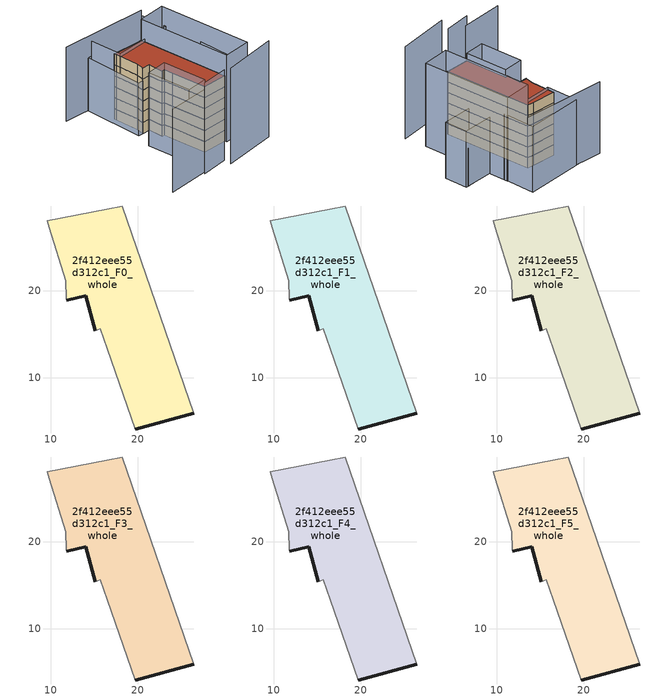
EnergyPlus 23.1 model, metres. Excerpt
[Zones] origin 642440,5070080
2f412eee55d312c1_F0_whole
 floor ground (EU_floor_Construction): 26.41,5.91 18.21,29.73 16.4,29.33 9.6,28.03 9.8,27.23 11.7,21.13 11.8,19.12 11.8,19.03 11.8,18.92 14,19.42 15.1,15.42 15.7,15.62 16.5,13.32 19.7,4.11 z0
 wall outside (EU_wall_Construction): 26.41,5.91 19.7,4.11 / 15.1,15.42 14,19.42 11.8,18.92 z0:3
 wall adiabatic (EU_wall_Construction): 19.7,4.11 16.5,13.32 15.7,15.62 15.1,15.42 / 11.8,18.92 11.8,19.03 11.8,19.12 11.7,21.13 9.8,27.23 9.6,28.03 16.4,29.33 18.21,29.73 26.41,5.91 z0:3
2f412eee55d312c1_F1_whole
 floor to 2f412eee55d312c1_F0_whole (EU_floor_Construction): 26.41,5.91 18.21,29.73 16.4,29.33 9.6,28.03 9.8,27.23 11.7,21.13 11.8,19.12 11.8,19.03 11.8,18.92 14,19.42 15.1,15.42 15.7,15.62 16.5,13.32 19.7,4.11 z3
 wall outside (EU_wall_Construction): 26.41,5.91 19.7,4.11 / 15.1,15.42 14,19.42 11.8,18.92 z3:6
 wall adiabatic (EU_wall_Construction): 19.7,4.11 16.5,13.32 15.7,15.62 15.1,15.42 / 11.8,18.92 11.8,19.03 11.8,19.12 11.7,21.13 9.8,27.23 9.6,28.03 16.4,29.33 18.21,29.73 26.41,5.91 z3:6
2f412eee55d312c1_F2_whole
 floor to 2f412eee55d312c1_F1_whole (EU_floor_Construction): 26.41,5.91 18.21,29.73 16.4,29.33 9.6,28.03 9.8,27.23 11.7,21.13 11.8,19.12 11.8,19.03 11.8,18.92 14,19.42 15.1,15.42 15.7,15.62 16.5,13.32 19.7,4.11 z6
 wall outside (EU_wall_Construction): 26.41,5.91 19.7,4.11 / 15.1,15.42 14,19.42 11.8,18.92 z6:9
 wall adiabatic (EU_wall_Construction): 19.7,4.11 16.5,13.32 15.7,15.62 15.1,15.42 / 11.8,18.92 11.8,19.03 11.8,19.12 11.7,21.13 9.8,27.23 9.6,28.03 16.4,29.33 18.21,29.73 26.41,5.91 z6:9
2f412eee55d312c1_F3_whole
 floor to 2f412eee55d312c1_F2_whole (EU_floor_Construction): 26.41,5.91 18.21,29.73 16.4,29.33 9.6,28.03 9.8,27.23 11.7,21.13 11.8,19.12 11.8,19.03 11.8,18.92 14,19.42 15.1,15.42 15.7,15.62 16.5,13.32 19.7,4.11 z9
 wall outside (EU_wall_Construction): 26.41,5.91 19.7,4.11 / 15.1,15.42 14,19.42 11.8,18.92 z9:12
 wall adiabatic (EU_wall_Construction): 19.7,4.11 16.5,13.32 15.7,15.62 15.1,15.42 / 11.8,18.92 11.8,19.03 11.8,19.12 11.7,21.13 9.8,27.23 9.6,28.03 16.4,29.33 18.21,29.73 26.41,5.91 z9:12
2f412eee55d312c1_F4_whole
 floor to 2f412eee55d312c1_F3_whole (EU_floor_Construction): 26.41,5.91 18.21,29.73 16.4,29.33 9.6,28.03 9.8,27.23 11.7,21.13 11.8,19.12 11.8,19.03 11.8,18.92 14,19.42 15.1,15.42 15.7,15.62 16.5,13.32 19.7,4.11 z12
 wall outside (EU_wall_Construction): 26.41,5.91 19.7,4.11 / 15.1,15.42 14,19.42 11.8,18.92 z12:15
 wall adiabatic (EU_wall_Construction): 19.7,4.11 16.5,13.32 15.7,15.62 15.1,15.42 / 11.8,18.92 11.8,19.03 11.8,19.12 11.7,21.13 9.8,27.23 9.6,28.03 16.4,29.33 18.21,29.73 26.41,5.91 z12:15
2f412eee55d312c1_F5_whole
 floor to 2f412eee55d312c1_F4_whole (EU_floor_Construction): 26.41,5.91 18.21,29.73 16.4,29.33 9.6,28.03 9.8,27.23 11.7,21.13 11.8,19.12 11.8,19.03 11.8,18.92 14,19.42 15.1,15.42 15.7,15.62 16.5,13.32 19.7,4.11 z15
 wall outside (EU_wall_Construction): 26.41,5.91 19.7,4.11 / 15.1,15.42 14,19.42 11.8,18.92 z15:18
 wall adiabatic (EU_wall_Construction): 19.7,4.11 16.5,13.32 15.7,15.62 15.1,15.42 / 11.8,18.92 11.8,19.03 11.8,19.12 11.7,21.13 9.8,27.23 9.6,28.03 16.4,29.33 18.21,29.73 26.41,5.91 z15:18
 roof outside (EU_roof_Construction): 18.21,29.73 26.41,5.91 19.7,4.11 16.5,13.32 15.7,15.62 15.1,15.42 14,19.42 11.8,18.92 11.8,19.03 11.8,19.12 11.7,21.13 9.8,27.23 9.6,28.03 16.4,29.33 z18
shading: 14.69,-3.99 21.69,-1.31 z0:24.9; 3.89,-6.99 15.41,-3.19 z0:22.7; 22.2,-3.49 36.16,2.19 z0:26.3; 15.7,15.63 19.7,4.11 / 19.7,4.11 14.19,2.2 / 14.19,2.2 10.19,13.72 / 10.19,13.72 15.7,15.63 z0:20; 26.58,5.4 18.21,29.73 / 18.21,29.73 25.45,32.23 / 25.45,32.23 33.83,7.89 / 33.83,7.89 26.58,5.4 z0:23.8; 27.31,26.83 35.65,29.42 / 35.65,29.42 37.62,23.12 / 37.62,23.12 29.27,20.52 / 29.27,20.52 27.31,26.83 z0:16; 10.6,18.61 6.49,34.48 / 6.49,34.48 8.13,34.9 / 8.13,34.9 12.24,19.04 / 12.24,19.04 10.6,18.61 z0:14.5; 32.76,7.57 29.21,21.02 z0:18.6; 7.44,34.82 23.06,39.78 / 23.06,39.78 25.81,31.13 / 25.81,31.13 10.19,26.17 / 10.19,26.17 7.44,34.82 z0:18.7; 35.02,29.23 27.17,26.65 z0:11.1; 23.28,37.94 -0.39,33.13 z0:20.4
[Building]
EU S2 Campaign: North Axis=0; Terrain=City; Solar Distribution=FullExterior
[Site:Location]
Lyon-Bron: Latitude=45.75; Longitude=5; Time Zone=1; Elevation=198
[SizingPeriod:WeatherFileDays]
AnnualSizingPeriod: Begin Month=1; Begin Day of Month=1; End Month=12; End Day of Month=31; Day of Week for Start Day=Monday; Use Weather File Daylight Saving Period=No; Use Weather File Rain and Snow Indicators=No
[MATERIAL]
EU_InternalMass_Material: Roughness=MediumRough; Thickness=0.1; Conductivity=1; Density=1800; Specific Heat=900; Thermal Absorptance=0.9; Solar Absorptance=0.7; Visible Absorptance=0.7
[MATERIAL:NOMASS] Roughness=MediumRough; Thermal Absorptance=0.9; Solar Absorptance=0.7; Visible Absorptance=0.7
Name | Thermal Resistance
EU_wall_NoMass | 1.1366
EU_roof_NoMass | 1.37278
EU_floor_NoMass | 1.85445
[CONSTRUCTION]
EU_wall_Construction: EU_wall_NoMass
EU_roof_Construction: EU_roof_NoMass
EU_floor_Construction: EU_floor_NoMass
EU_InternalMass_Construction: EU_InternalMass_Material
[ZONE] Type=1; Multiplier=1; Ceiling Height=autocalculate; Volume=591.861; Floor Area=autocalculate; Part of Total Floor Area=Yes
2f412eee55d312c1_F0_whole; 2f412eee55d312c1_F1_whole; 2f412eee55d312c1_F2_whole; 2f412eee55d312c1_F3_whole; 2f412eee55d312c1_F4_whole; 2f412eee55d312c1_F5_whole
[INTERNALMASS] Construction=EU_InternalMass_Construction; Surface Area=197.286
Name | Zone or ZoneList
2f412eee55d312c1_F0_whole_EU_InternalMass | 2f412eee55d312c1_F0_whole
2f412eee55d312c1_F1_whole_EU_InternalMass | 2f412eee55d312c1_F1_whole
2f412eee55d312c1_F2_whole_EU_InternalMass | 2f412eee55d312c1_F2_whole
2f412eee55d312c1_F3_whole_EU_InternalMass | 2f412eee55d312c1_F3_whole
2f412eee55d312c1_F4_whole_EU_InternalMass | 2f412eee55d312c1_F4_whole
2f412eee55d312c1_F5_whole_EU_InternalMass | 2f412eee55d312c1_F5_whole
[OTHEREQUIPMENT] Fuel Type=Electricity; Design Level Calculation Method=Watts/Area; Power per Zone Floor Area=1; Fraction Latent=0; Fraction Radiant=0; Fraction Lost=0; Carbon Dioxide Generation Rate=0; EndUse Subcategory=EU_Step8_InternalGains
Name | Zone or ZoneList or Space or SpaceList | Schedule
EU_Step8_InternalGain_2f412eee55d312c1_F0_whole_f000 | 2f412eee55d312c1_F0_whole | EU_Step8_GainSchedule_2f412eee55d312c1_F0_whole_f000
EU_Step8_InternalGain_2f412eee55d312c1_F1_whole_f000 | 2f412eee55d312c1_F1_whole | EU_Step8_GainSchedule_2f412eee55d312c1_F1_whole_f000
EU_Step8_InternalGain_2f412eee55d312c1_F2_whole_f000 | 2f412eee55d312c1_F2_whole | EU_Step8_GainSchedule_2f412eee55d312c1_F2_whole_f000
EU_Step8_InternalGain_2f412eee55d312c1_F3_whole_f000 | 2f412eee55d312c1_F3_whole | EU_Step8_GainSchedule_2f412eee55d312c1_F3_whole_f000
EU_Step8_InternalGain_2f412eee55d312c1_F4_whole_f000 | 2f412eee55d312c1_F4_whole | EU_Step8_GainSchedule_2f412eee55d312c1_F4_whole_f000
EU_Step8_InternalGain_2f412eee55d312c1_F5_whole_f000 | 2f412eee55d312c1_F5_whole | EU_Step8_GainSchedule_2f412eee55d312c1_F5_whole_f000
[ZONEVENTILATION:DESIGNFLOWRATE] Schedule=EU_AlwaysOn; Design Flow Rate Calculation Method=AirChanges/Hour; Air Changes per Hour=0.473019; Ventilation Type=Natural; Fan Pressure Rise=0; Fan Total Efficiency=1; Constant Term Coefficient=1; Temperature Term Coefficient=0; Velocity Term Coefficient=0; Velocity Squared Term Coefficient=0; Minimum Indoor Temperature=-100; Maximum Indoor Temperature=100; Delta Temperature=-100; Minimum Outdoor Temperature=-100; Maximum Outdoor Temperature=100; Maximum Wind Speed=40
Name | Zone or ZoneList or Space or SpaceList
EU_ConstantAir_2f412eee55d312c1_F0_whole | 2f412eee55d312c1_F0_whole
EU_ConstantAir_2f412eee55d312c1_F1_whole | 2f412eee55d312c1_F1_whole
EU_ConstantAir_2f412eee55d312c1_F2_whole | 2f412eee55d312c1_F2_whole
EU_ConstantAir_2f412eee55d312c1_F3_whole | 2f412eee55d312c1_F3_whole
EU_ConstantAir_2f412eee55d312c1_F4_whole | 2f412eee55d312c1_F4_whole
EU_ConstantAir_2f412eee55d312c1_F5_whole | 2f412eee55d312c1_F5_whole
[HVACTEMPLATE:THERMOSTAT] Constant Heating Setpoint=20; Constant Cooling Setpoint=50
EU_HeatOnly_2f412eee55d312c1_F0_whole; EU_HeatOnly_2f412eee55d312c1_F1_whole; EU_HeatOnly_2f412eee55d312c1_F2_whole; EU_HeatOnly_2f412eee55d312c1_F3_whole; EU_HeatOnly_2f412eee55d312c1_F4_whole; EU_HeatOnly_2f412eee55d312c1_F5_whole
[HVACTEMPLATE:ZONE:IDEALLOADSAIRSYSTEM] System Availability Schedule=EU_AlwaysOn; Maximum Heating Supply Air Temperature=50; Minimum Cooling Supply Air Temperature=13; Maximum Heating Supply Air Humidity Ratio=0.0156; Minimum Cooling Supply Air Humidity Ratio=0.0077; Heating Limit=NoLimit; Cooling Limit=NoLimit; Heating Availability Schedule=EU_AlwaysOn; Cooling Availability Schedule=EU_CoolingOff; Dehumidification Control Type=ConstantSensibleHeatRatio; Cooling Sensible Heat Ratio=0.7; Dehumidification Setpoint=60; Humidification Control Type=None; Humidification Setpoint=30; Outdoor Air Method=None; Outdoor Air Flow Rate per Person=0.00944; Outdoor Air Flow Rate per Zone Floor Area=0; Outdoor Air Flow Rate per Zone=0; Demand Controlled Ventilation Type=None; Outdoor Air Economizer Type=NoEconomizer; Heat Recovery Type=None; Sensible Heat Recovery Effectiveness=0.7; Latent Heat Recovery Effectiveness=0.65
Name | Template Thermostat
2f412eee55d312c1_F0_whole | EU_HeatOnly_2f412eee55d312c1_F0_whole
2f412eee55d312c1_F1_whole | EU_HeatOnly_2f412eee55d312c1_F1_whole
2f412eee55d312c1_F2_whole | EU_HeatOnly_2f412eee55d312c1_F2_whole
2f412eee55d312c1_F3_whole | EU_HeatOnly_2f412eee55d312c1_F3_whole
2f412eee55d312c1_F4_whole | EU_HeatOnly_2f412eee55d312c1_F4_whole
2f412eee55d312c1_F5_whole | EU_HeatOnly_2f412eee55d312c1_F5_whole
[SIZING:ZONE] Zone Cooling Design Supply Air Temperature Input Method=SupplyAirTemperature; Zone Cooling Design Supply Air Temperature=13; Zone Heating Design Supply Air Temperature Input Method=SupplyAirTemperature; Zone Heating Design Supply Air Temperature=50; Zone Cooling Design Supply Air Humidity Ratio=0.008; Zone Heating Design Supply Air Humidity Ratio=0.008; Cooling Design Air Flow Method=DesignDay; Cooling Design Air Flow Rate=0; Cooling Minimum Air Flow per Zone Floor Area=0.000762; Cooling Minimum Air Flow=0; Cooling Minimum Air Flow Fraction=0.2; Heating Design Air Flow Method=DesignDay; Heating Design Air Flow Rate=0; Heating Maximum Air Flow per Zone Floor Area=0.002032; Heating Maximum Air Flow=0.141576; Heating Maximum Air Flow Fraction=0.3; Account for Dedicated Outdoor Air System=No; Dedicated Outdoor Air System Control Strategy=NeutralSupplyAir; Dedicated Outdoor Air Low Setpoint Temperature for Design=autosize; Dedicated Outdoor Air High Setpoint Temperature for Design=autosize; Zone Load Sizing Method=Sensible Load Only No Latent Load; Zone Latent Cooling Design Supply Air Humidity Ratio Input Method=HumidityRatioDifference; Zone Cooling Design Supply Air Humidity Ratio Difference=0.005; Zone Latent Heating Design Supply Air Humidity Ratio Input Method=HumidityRatioDifference; Zone Humidification Design Supply Air Humidity Ratio Difference=0.005
2f412eee55d312c1_F0_whole; 2f412eee55d312c1_F1_whole; 2f412eee55d312c1_F2_whole; 2f412eee55d312c1_F3_whole; 2f412eee55d312c1_F4_whole; 2f412eee55d312c1_F5_whole
[SCHEDULE:CONSTANT]
Name | Hourly Value
EU_AlwaysOn | 1
EU_CoolingOff | 0
[SCHEDULE:FILE] Column Number=1; Rows to Skip at Top=0; Number of Hours of Data=8760; Column Separator=Comma; Interpolate to Timestep=No; Minutes per Item=60; Adjust Schedule for Daylight Savings=Yes
Name | File
EU_Step8_GainSchedule_2f412eee55d312c1_F0_whole_f000 | ../../schedules/2f412eee55d312c1/2f412eee55d312c1_F0_whole_f000_gain.csv
EU_Step8_GainSchedule_2f412eee55d312c1_F1_whole_f000 | ../../schedules/2f412eee55d312c1/2f412eee55d312c1_F1_whole_f000_gain.csv
EU_Step8_GainSchedule_2f412eee55d312c1_F2_whole_f000 | ../../schedules/2f412eee55d312c1/2f412eee55d312c1_F2_whole_f000_gain.csv
EU_Step8_GainSchedule_2f412eee55d312c1_F3_whole_f000 | ../../schedules/2f412eee55d312c1/2f412eee55d312c1_F3_whole_f000_gain.csv
EU_Step8_GainSchedule_2f412eee55d312c1_F4_whole_f000 | ../../schedules/2f412eee55d312c1/2f412eee55d312c1_F4_whole_f000_gain.csv
EU_Step8_GainSchedule_2f412eee55d312c1_F5_whole_f000 | ../../schedules/2f412eee55d312c1/2f412eee55d312c1_F5_whole_f000_gain.csv
